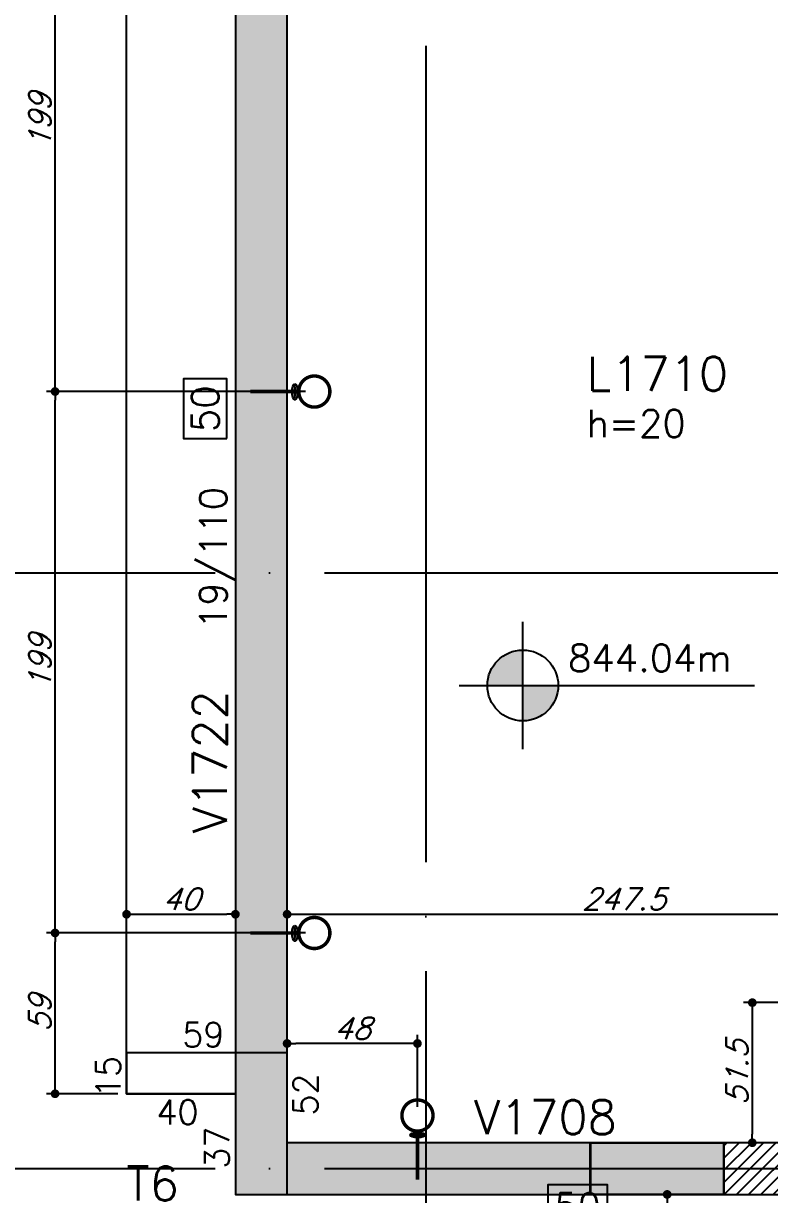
# Model space of a CAD drawing. Header units: millimetres. Extents: x -2368 to 4502, y -2283 to 2217.
# Drawn here: x -1237.9 to -963.7, y 645.5 to 1075.9 of the extents above; entities that cross this region are included whole.
import ezdxf
from ezdxf.enums import TextEntityAlignment as Align

# ---------------------------------------------------------------- set-up
doc = ezdxf.new("R2010")
doc.units = ezdxf.units.MM
doc.header["$LTSCALE"] = 50
doc.linetypes.add('EIXO', pattern=[6.800000000000001, 6, -0.4, 0, -0.4])
for name, color, linetype in [('F-COTAS', 106, 'Continuous'), ('F-COTAS ANCORAGEM', 106, 'Continuous'), ('F-DESNIVEL-1', 254, 'Continuous'), ('F-EIXO', 12, 'EIXO'), ('F-GANCHOS', 4, 'Continuous'), ('F-LAJES', 3, 'Continuous'), ('F-LAJES-DIM', 2, 'Continuous'), ('F-LAJES-NOME', 4, 'Continuous'), ('F-NÍVEL-PLANTA', 2, 'Continuous'), ('F-PILARES-DIM', 172, 'Continuous'), ('F-PILARES-HACH', 174, 'Continuous'), ('F-PILARES-M', 170, 'Continuous'), ('F-PILARES-NOME', 170, 'Continuous'), ('F-PILARES-V', 170, 'Continuous'), ('F-TEXTO', 6, 'Continuous'), ('F-VIGAS', 3, 'Continuous'), ('F-VIGAS-DIM', 2, 'Continuous'), ('F-VIGAS-NOME', 4, 'Continuous')]:
    doc.layers.add(name, color=color, linetype=linetype)
doc.styles.add('CP-TEXT-INCL', font='romans.shx', dxfattribs={"oblique": 20})
doc.styles.add('MCP', font='romans.shx')
doc.styles.add('ROMANS', font='romans.shx')
doc.dimstyles.new('CP-COTAS-50', dxfattribs={"dimscale": 0.64, "dimtxt": 12.5, "dimasz": 5, "dimexe": 5, "dimexo": 5, "dimgap": 2.5, "dimtad": 1, "dimdec": 1, "dimdsep": 46, "dimtxsty": 'CP-TEXT-INCL', "dimblk1": 'DOT', "dimblk2": 'DOT', "dimsah": 1, "dimcen": 9, "dimclrd": 256, "dimclre": 256, "dimclrt": 256, "dimadec": 0, "dimazin": 0, "dimtfac": 1, "dimtdec": 1, "dimtmove": 2, "dimatfit": 3, "dimldrblk": 'DOT', "dimfxl": 5, "dimtolj": 1, "dimarcsym": 0})

# ---------------------------------------------------------------- blocks, each defined once
blk = doc.blocks.new('*U5')
at = {"layer": 'F-VIGAS-DIM', "color": 1}
blk.add_lwpolyline([(0, 0), (22, 0), (22, 16), (0, 16)], close=True, dxfattribs=at)
at = {"layer": 'F-VIGAS-DIM', "style": 'MCP'}
blk.add_attdef('DIM', text='', height=10, dxfattribs=at).set_placement((11, 8), align=Align.MIDDLE_CENTER)
blk = doc.blocks.new('Nível - Planta')
at = {"layer": 'F-NÍVEL-PLANTA'}
h = blk.add_hatch(color=71, dxfattribs=at)
h.paths.add_polyline_path([(-3.5411238e-09, 2.699032e-10), (-3.5411238e-09, 0.260416666936873, 0.4142135623730814), (-0.2604166702080937, 2.699032e-10)])
h.paths.add_polyline_path([(0.2604166631253912, 2.699032e-10), (-3.5411238e-09, 2.699032e-10), (-3.5411238e-09, -0.2604166663970666, 0.4142135623730865)])
for p, q in [((-3.5411238e-09, -0.4687499997300968), (-3.5411238e-09, 0.4687500002699032)), ((-0.4687500035411238, 2.699032e-10), (1.703967649547388, 2.699032e-10))]:
    blk.add_line(p, q, dxfattribs=at)
blk.add_circle((-3.5411238e-09, 2.699032e-10), 0.2604166666666667, dxfattribs=at)
at = {"layer": 'F-TEXTO', "color": 3, "style": 'MCP'}
blk.add_attdef('NÍVEL', (0.3329048316645578, 0.1021140355576442), '', height=0.2, dxfattribs=at)
blk = doc.blocks.new('*U13')
at = {"layer": 'F-EIXO'}
blk.add_line((-2.7418032e-09, 0), (4857.496191245809, -3.359e-13), dxfattribs=at)
at = {"layer": 'F-TEXTO', "style": 'ROMANS'}
blk.add_attdef('EIXO', text='', height=17.5, dxfattribs=at).set_placement((-28.20719999999999, 0), align=Align.MIDDLE_CENTER)
blk = doc.blocks.new('*U21')
at = {"layer": 'F-EIXO'}
blk.add_line((0, 2.7418032e-09), (-3.218e-12, -2728.581274766744), dxfattribs=at)
at = {"layer": 'F-TEXTO', "style": 'ROMANS'}
blk.add_attdef('EIXO', text='', height=17.5, rotation=359.9999999999999, dxfattribs=at).set_placement((3.13e-14, 28.20719999999999), align=Align.MIDDLE_CENTER)
blk = doc.blocks.new('_DOT')
at = {"color": 0, "linetype": 'ByBlock'}
blk.add_line((-0.5, 0), (-1, 0), dxfattribs=at)
at = {"color": 0, "linetype": 'ByBlock', "const_width": 0.5}
blk.add_lwpolyline([(-0.25, 0, 1), (0.25, 0, 1)], format="xyb", close=True, dxfattribs=at)
blk = doc.blocks.new('*D56')
at = {"layer": 'DEFPOINTS', "color": 0, "transparency": 16777216}
for p in [(-1200, 748.4732391664884), (-1160, 748.4732391664884), (-1160, 748.4732391664884)]:
    blk.add_point(p, dxfattribs=at)
at = {"layer": 'F-COTAS', "lineweight": -2, "transparency": 16777216}
blk.add_line((-1196.8, 748.4732391664884), (-1163.2, 748.4732391664884), dxfattribs=at)
at = {"layer": 'F-COTAS', "lineweight": -2, "transparency": 16777216, "xscale": 3.2, "yscale": 3.2, "zscale": 3.2, "rotation": 180}
blk.add_blockref('_DOT', (-1200, 748.4732391664884), dxfattribs=at)
at = {"layer": 'F-COTAS', "lineweight": -2, "transparency": 16777216, "xscale": 3.2, "yscale": 3.2, "zscale": 3.2}
blk.add_blockref('_DOT', (-1160, 748.4732391664884), dxfattribs=at)
at = {"layer": 'F-COTAS', "transparency": 16777216, "insert": (-1180, 754.0732391664884), "char_height": 8, "attachment_point": 5, "style": 'CP-TEXT-INCL'}
blk.add_mtext('\\A1;40', dxfattribs=at)
blk = doc.blocks.new('*D57')
at = {"layer": 'DEFPOINTS', "color": 0, "transparency": 16777216}
for p in [(-1141, 748.4732391664884), (-893.5, 748.4732391664884), (-893.5, 748.4732391664884)]:
    blk.add_point(p, dxfattribs=at)
at = {"layer": 'F-COTAS', "lineweight": -2, "transparency": 16777216}
blk.add_line((-1137.8, 748.4732391664884), (-896.7, 748.4732391664884), dxfattribs=at)
at = {"layer": 'F-COTAS', "lineweight": -2, "transparency": 16777216, "xscale": 3.2, "yscale": 3.2, "zscale": 3.2, "rotation": 180}
blk.add_blockref('_DOT', (-1141, 748.4732391664884), dxfattribs=at)
at = {"layer": 'F-COTAS', "lineweight": -2, "transparency": 16777216, "xscale": 3.2, "yscale": 3.2, "zscale": 3.2}
blk.add_blockref('_DOT', (-893.5, 748.4732391664884), dxfattribs=at)
at = {"layer": 'F-COTAS', "transparency": 16777216, "insert": (-1017.25, 754.0732391664884), "char_height": 8, "attachment_point": 5, "style": 'CP-TEXT-INCL'}
blk.add_mtext('\\A1;247.5', dxfattribs=at)
blk = doc.blocks.new('*D145')
at = {"layer": 'DEFPOINTS', "color": 0, "transparency": 16777216}
for p in [(-980.5, 645.5000000000009), (-849.5, 627.5314984011832), (-849.5, 579.3069353274914)]:
    blk.add_point(p, dxfattribs=at)
at = {"layer": 'F-COTAS', "lineweight": -2, "transparency": 16777216}
for p, q in [((-980.5, 642.3000000000009), (-980.5, 576.1069353274913)), ((-849.5, 624.3314984011831), (-849.5, 576.1069353274913)), ((-977.3, 579.3069353274914), (-852.7, 579.3069353274914))]:
    blk.add_line(p, q, dxfattribs=at)
at = {"layer": 'F-COTAS', "lineweight": -2, "transparency": 16777216, "xscale": 3.2, "yscale": 3.2, "zscale": 3.2, "rotation": 180}
blk.add_blockref('_DOT', (-980.5, 579.3069353274914), dxfattribs=at)
at = {"layer": 'F-COTAS', "lineweight": -2, "transparency": 16777216, "xscale": 3.2, "yscale": 3.2, "zscale": 3.2}
blk.add_blockref('_DOT', (-849.5, 579.3069353274914), dxfattribs=at)
at = {"layer": 'F-COTAS', "transparency": 16777216, "insert": (-915, 584.9069353274914), "char_height": 8, "attachment_point": 5, "style": 'CP-TEXT-INCL'}
blk.add_mtext('\\A1;131', dxfattribs=at)
blk = doc.blocks.new('*D146')
at = {"layer": 'DEFPOINTS', "color": 0, "transparency": 16777216}
for p in [(-946.5000000000005, 716.0000000000011), (-970.050841099322, 664.5000000000011), (-946.5000000000005, 664.5000000000011)]:
    blk.add_point(p, dxfattribs=at)
at = {"layer": 'F-COTAS', "lineweight": -2, "transparency": 16777216}
for p, q in [((-949.7000000000005, 716.0000000000011), (-973.2508410993221, 716.0000000000011)), ((-970.050841099322, 712.8000000000011), (-970.050841099322, 667.7000000000012)), ((-949.7000000000005, 664.5000000000011), (-973.2508410993221, 664.5000000000011))]:
    blk.add_line(p, q, dxfattribs=at)
at = {"layer": 'F-COTAS', "lineweight": -2, "transparency": 16777216, "xscale": 3.2, "yscale": 3.2, "zscale": 3.2}
for p, rotation in [((-970.050841099322, 716.0000000000011), 90), ((-970.050841099322, 664.5000000000011), 270)]:
    blk.add_blockref('_DOT', p, dxfattribs=dict(at, rotation=rotation))
at = {"layer": 'F-COTAS', "transparency": 16777216, "insert": (-975.6508410993217, 690.2500000000014), "char_height": 8, "attachment_point": 5, "rotation": 90, "style": 'CP-TEXT-INCL'}
blk.add_mtext('\\A1;51.5', dxfattribs=at)
blk = doc.blocks.new('*D242')
at = {"layer": 'DEFPOINTS', "color": 0, "transparency": 16777216}
for p in [(-1720.010944133254, 1437.999999999997), (-1200.000000000001, 1437.999999999997), (-1389.000000000001, -579.0000000000039)]:
    blk.add_point(p, dxfattribs=at)
at = {"layer": 'F-COTAS', "lineweight": -2, "transparency": 16777216}
for p, q in [((-1203.200000000001, 1437.999999999997), (-1723.210944133254, 1437.999999999997)), ((-1720.010944133253, -575.8000000000038), (-1720.010944133254, 1434.799999999997)), ((-1392.200000000001, -579.0000000000039), (-1723.210944133253, -579.0000000000039))]:
    blk.add_line(p, q, dxfattribs=at)
at = {"layer": 'F-COTAS', "lineweight": -2, "transparency": 16777216, "xscale": 3.2, "yscale": 3.2, "zscale": 3.2}
for p, rotation in [((-1720.010944133254, 1437.999999999997), 90), ((-1720.010944133253, -579.0000000000039), 270)]:
    blk.add_blockref('_DOT', p, dxfattribs=dict(at, rotation=rotation))
at = {"layer": 'F-COTAS', "transparency": 16777216, "insert": (-1725.610944133253, 429.4999999999968), "char_height": 8, "attachment_point": 5, "rotation": 90, "style": 'CP-TEXT-INCL'}
blk.add_mtext('\\A1;2017', dxfattribs=at)
blk = doc.blocks.new('PB-ANC_VISTA')
at = {"layer": 'F-GANCHOS'}
h = blk.add_hatch(color=256, dxfattribs=at)
edge = h.paths.add_edge_path()
edge.add_ellipse((6e-16, 0.0048830245915769), major_axis=(-0.01421336150182099, -3.120004786569837e-19), ratio=0.3435517059740818, start_angle=169.9854711377853, end_angle=230.0718363791049, ccw=False)
edge.add_spline(control_points=[(0.0126411946264296, 0.0026507355898707), (0.0117836666351753, 0.0034977113826949), (0.0109235915734792, 0.0039115806897621), (0.0093897453098765, 0.0045800413220854), (0.0088917317493861, 0.004771264863457), (0.00844322111532, 0.0049148756847558)], knot_values=[3.709013167034158, 3.709013167034158, 3.709013167034158, 3.709013167034158, 3.826961586062067, 3.826961586062067, 3.97553574084114, 3.97553574084114, 3.97553574084114, 3.97553574084114], degree=3, periodic=0)
edge.add_spline(control_points=[(0.00844322111532, 0.0049148756847558), (0.0083065325986894, 0.0049586426517908), (0.008174441875384, 0.0049979873863959), (0.0074551450821537, 0.0052024241318417), (0.0068011675991426, 0.0053559201005669), (0.0053938353896917, 0.0056186906011362), (0.0046375756201758, 0.0057289091774828), (0.0024801167687543, 0.0059615465690695), (0.0010176398505263, 0.0060297301580249), (-0.0018925544736953, 0.0059958232139774), (-0.0033338921458357, 0.0058939194305617), (-0.0059905030007382, 0.0055370185298329), (-0.0072042031272144, 0.0052829976915723), (-0.0082807892744307, 0.0049655836600868), (-0.0083633124109115, 0.0049405171288458), (-0.0084441614919978, 0.0049152445835057)], knot_values=[3.97553574084114, 3.97553574084114, 3.97553574084114, 3.97553574084114, 4.020815337987658, 4.020815337987658, 4.214669089913252, 4.214669089913252, 4.408522841838845, 4.408522841838845, 4.746247592597542, 4.746247592597542, 5.083972343356238, 5.083972343356238, 5.421697094114933, 5.421697094114933, 5.450325100072223, 5.450325100072223, 5.450325100072223, 5.450325100072223], degree=3, periodic=0)
edge.add_spline(control_points=[(-0.0084441614919978, 0.0049152445835057), (-0.0089742918104616, 0.0047495315991454), (-0.0094324465887081, 0.0045749610966004), (-0.0100519189022861, 0.0042920902743595), (-0.0108929761772554, 0.0039694803047859), (-0.0119447732527078, 0.0031496170486344), (-0.0123152978400685, 0.0027872802728985), (-0.0125246966004925, 0.0025745304371867)], knot_values=[5.450325100072223, 5.450325100072223, 5.450325100072223, 5.450325100072223, 5.638039959797232, 5.638039959797232, 5.767465110611607, 5.767465110611607, 5.833240140130968, 5.833240140130968, 5.833240140130968, 5.833240140130968], degree=3, periodic=0)
edge.add_ellipse((6e-16, 0.0048830245915769), major_axis=(-0.01421336150182099, -3.120004786569837e-19), ratio=0.3435517059740818, start_angle=309.92816362089536, end_angle=370.4432854846646, ccw=False)
edge.add_arc((6e-16, 0.0405780776660982), 0.03125, 262.7794690504405, 270)
edge.add_arc((6e-16, 0.0405780776660982), 0.03125, 269.9999999999999, 277.2205309495595)
edge = h.paths.add_edge_path()
edge.add_spline(control_points=[(-0.008444161491999, 0.0049152445835057), (-0.0080896013874439, 0.0048128651922616), (-0.0077131407423377, 0.0047155209044717), (-0.0061896235295574, 0.0043670912943253), (-0.0049068458137071, 0.0041640198058826), (-0.002203315667312, 0.0039075447027994), (-0.0007792708777105, 0.0038529050640454), (0.002289224370191, 0.0039017992646222), (0.0039288441559336, 0.0040381435683798), (0.006529808610797, 0.0044367743233465), (0.0075545950060024, 0.004658775315554), (0.0084432211152882, 0.0049148756847671)], knot_values=[0.8725780497572831, 0.8725780497572831, 0.8725780497572831, 0.8725780497572831, 0.9834970374127924, 0.9834970374127924, 1.300772689340089, 1.300772689340089, 1.618048341267386, 1.618048341267386, 1.99102600461988, 1.99102600461988, 2.268927333036337, 2.268927333036337, 2.268927333036337, 2.268927333036337], degree=3, periodic=0)
edge.add_spline(control_points=[(0.00844322111532, 0.0049148756847558), (0.0088917317493861, 0.004771264863457), (0.0093897453098765, 0.0045800413220854), (0.0109235915734792, 0.0039115806897621), (0.0117836666351753, 0.0034977113826949), (0.0126411946264296, 0.0026507355898707)], knot_values=[3.709013167034158, 3.709013167034158, 3.709013167034158, 3.709013167034158, 3.857587321813232, 3.857587321813232, 3.97553574084114, 3.97553574084114, 3.97553574084114, 3.97553574084114], degree=3, periodic=0)
edge.add_ellipse((6e-16, 0.0048830245915769), major_axis=(-0.01421336150182099, -3.120004786569837e-19), ratio=0.3435517059740818, start_angle=10.443285484664614, end_angle=169.9854711377853, ccw=False)
edge.add_spline(control_points=[(-0.0125246966004925, 0.0025745304371867), (-0.0123152978400685, 0.0027872802728985), (-0.0119447732527078, 0.0031496170486344), (-0.0108929761772554, 0.0039694803047859), (-0.0100519189022861, 0.0042920902743595), (-0.0094324465887081, 0.0045749610966004), (-0.0089742918104616, 0.0047495315991454), (-0.0084441614919978, 0.0049152445835057)], knot_values=[5.450325100072223, 5.450325100072223, 5.450325100072223, 5.450325100072223, 5.516100129591587, 5.516100129591587, 5.645525280405959, 5.645525280405959, 5.833240140130968, 5.833240140130968, 5.833240140130968, 5.833240140130968], degree=3, periodic=0)
blk.add_line((0.0031250000000006, 0.0093280776660981), (-0.0031249999999994, 0.0093280776660981), dxfattribs=at)
at = {"layer": 'F-GANCHOS', "const_width": 0.00625}
blk.add_lwpolyline([(-0.0005004029764398, 0.0120867550369371, -1), (-0.0005004029764399, 0.0683367550369371, -1)], format="xyb", close=True, dxfattribs=at)
blk.add_lwpolyline([(-0.0005004029764398, -0.0756857030922788), (-0.0005004029764398, 0.009763021992876)], dxfattribs=at)
at = {"layer": 'F-GANCHOS'}
blk.add_ellipse((6e-16, 0.0048830245915769), major_axis=(-0.01421336150182071, 1.799187999521343e-15), ratio=0.3435517059740886, dxfattribs=at)
for points, knots in [([(0.0126411946264296, 0.0026507355898707), (0.0117836666351753, 0.0034977113826949), (0.0109235915734792, 0.0039115806897621), (0.0091291597245408, 0.0046936062922419), (0.0086213427928187, 0.0048709703192321), (0.0074551450821537, 0.0052024241318417), (0.0068011675991426, 0.0053559201005669), (0.0053938353896917, 0.0056186906011362), (0.0046375756201758, 0.0057289091774828), (0.0024801167687543, 0.0059615465690695), (0.0010176398505263, 0.0060297301580249), (-0.0018925544736953, 0.0059958232139774), (-0.0033338921458357, 0.0058939194305617), (-0.0059905030007382, 0.0055370185298329), (-0.0072042031272144, 0.0052829976915723), (-0.0088324194011369, 0.0048029444297208), (-0.009376527258147, 0.0046004956470029), (-0.0100519189022861, 0.0042920902743595), (-0.0108929761772554, 0.0039694803047859), (-0.0119447732527078, 0.0031496170486344), (-0.0123152978400685, 0.0027872802728985), (-0.0125246966004925, 0.0025745304371867)], [3.709013167034158, 3.709013167034158, 3.709013167034158, 3.709013167034158, 3.826961586062067, 3.826961586062067, 4.020815337987658, 4.020815337987658, 4.214669089913252, 4.214669089913252, 4.408522841838845, 4.408522841838845, 4.746247592597542, 4.746247592597542, 5.083972343356238, 5.083972343356238, 5.421697094114933, 5.421697094114933, 5.638039959797232, 5.638039959797232, 5.767465110611607, 5.767465110611607, 5.833240140130968, 5.833240140130968, 5.833240140130968, 5.833240140130968]), ([(-0.008444161491999, 0.0049152445835057), (-0.0080896013874439, 0.0048128651922616), (-0.0077131407423377, 0.0047155209044717), (-0.0061896235295574, 0.0043670912943253), (-0.0049068458137071, 0.0041640198058826), (-0.002203315667312, 0.0039075447027994), (-0.0007792708777105, 0.0038529050640454), (0.002289224370191, 0.0039017992646222), (0.0039288441559336, 0.0040381435683798), (0.006529808610797, 0.0044367743233465), (0.0075545950060024, 0.004658775315554), (0.0084432211152882, 0.0049148756847671)], [0.8725780497572831, 0.8725780497572831, 0.8725780497572831, 0.8725780497572831, 0.9834970374127924, 0.9834970374127924, 1.300772689340089, 1.300772689340089, 1.618048341267386, 1.618048341267386, 1.99102600461988, 1.99102600461988, 2.268927333036337, 2.268927333036337, 2.268927333036337, 2.268927333036337])]:
    blk.add_open_spline(points, degree=3, knots=knots, dxfattribs=at)
blk = doc.blocks.new('*U461')
at = {"layer": 'F-GANCHOS', "xscale": 203.1746031736276, "yscale": 203.1746031736276, "zscale": 203.1746031736276}
blk.add_blockref('PB-ANC_VISTA', (6.247613630259821, 70.0150548009268), dxfattribs=at)
blk = doc.blocks.new('*U462')
at = {"layer": 'F-GANCHOS', "xscale": 203.1746031736276, "yscale": 203.1746031736276, "zscale": 203.1746031736276}
blk.add_blockref('PB-ANC_VISTA', (6.247613630259785, 160.4757195538785), dxfattribs=at)
blk = doc.blocks.new('*D511')
at = {"layer": 'DEFPOINTS', "color": 0, "transparency": 16777216}
for p in [(-1005.049999999998, 645.5000000000011), (-1001.33809656921, 645.5000000000011), (-820.5000000000005, 539.9999999998869)]:
    blk.add_point(p, dxfattribs=at)
at = {"layer": 'F-COTAS ANCORAGEM', "lineweight": -2, "transparency": 16777216}
for p, q in [((-1001.849999999998, 645.5000000000011), (-998.1380965692099, 645.5000000000011)), ((-1001.33809656921, 543.1999999998869), (-1001.33809656921, 642.3000000000011)), ((-823.7000000000005, 539.9999999998869), (-1004.53809656921, 539.9999999998869))]:
    blk.add_line(p, q, dxfattribs=at)
at = {"layer": 'F-COTAS ANCORAGEM', "lineweight": -2, "transparency": 16777216, "xscale": 3.2, "yscale": 3.2, "zscale": 3.2}
for p, rotation in [((-1001.33809656921, 645.5000000000011), 90), ((-1001.33809656921, 539.9999999998869), 270)]:
    blk.add_blockref('_DOT', p, dxfattribs=dict(at, rotation=rotation))
at = {"layer": 'F-COTAS ANCORAGEM', "transparency": 16777216, "insert": (-1006.93809656921, 592.7499999999442), "char_height": 8, "attachment_point": 5, "rotation": 90, "style": 'CP-TEXT-INCL'}
blk.add_mtext('\\A1;106', dxfattribs=at)
blk = doc.blocks.new('*D512')
at = {"layer": 'DEFPOINTS', "color": 0, "transparency": 16777216}
for p in [(-1140.999999999996, 700.9852394773261), (-1140.999999999996, 700.9852394773261), (-1093.101669176222, 674.4999999999995)]:
    blk.add_point(p, dxfattribs=at)
at = {"layer": 'F-COTAS ANCORAGEM', "lineweight": -2, "transparency": 16777216}
for p, q in [((-1093.101669176222, 677.6999999999996), (-1093.101669176222, 704.1852394773261)), ((-1096.301669176222, 700.9852394773261), (-1137.799999999996, 700.9852394773261))]:
    blk.add_line(p, q, dxfattribs=at)
at = {"layer": 'F-COTAS ANCORAGEM', "lineweight": -2, "transparency": 16777216, "xscale": 3.2, "yscale": 3.2, "zscale": 3.2, "rotation": 180}
blk.add_blockref('_DOT', (-1140.999999999996, 700.9852394773261), dxfattribs=at)
at = {"layer": 'F-COTAS ANCORAGEM', "lineweight": -2, "transparency": 16777216, "xscale": 3.2, "yscale": 3.2, "zscale": 3.2}
blk.add_blockref('_DOT', (-1093.101669176222, 700.9852394773261), dxfattribs=at)
at = {"layer": 'F-COTAS ANCORAGEM', "transparency": 16777216, "insert": (-1117.050834588109, 706.5852394773261), "char_height": 8, "attachment_point": 5, "style": 'CP-TEXT-INCL'}
blk.add_mtext('\\A1;48', dxfattribs=at)
blk = doc.blocks.new('*D513')
at = {"layer": 'DEFPOINTS', "color": 0, "transparency": 16777216}
for p in [(-1226.274460292307, 741.6016691761594), (-1130.999999999997, 741.6016691761594), (-1200.000000000001, 682.5000000000002)]:
    blk.add_point(p, dxfattribs=at)
at = {"layer": 'F-COTAS ANCORAGEM', "lineweight": -2, "transparency": 16777216}
for p, q in [((-1134.199999999997, 741.6016691761594), (-1229.474460292307, 741.6016691761594)), ((-1226.274460292307, 685.7000000000003), (-1226.274460292307, 738.4016691761593)), ((-1203.200000000001, 682.5000000000002), (-1229.474460292307, 682.5000000000002))]:
    blk.add_line(p, q, dxfattribs=at)
at = {"layer": 'F-COTAS ANCORAGEM', "lineweight": -2, "transparency": 16777216, "xscale": 3.2, "yscale": 3.2, "zscale": 3.2}
for p, rotation in [((-1226.274460292307, 741.6016691761594), 90), ((-1226.274460292307, 682.5000000000002), 270)]:
    blk.add_blockref('_DOT', p, dxfattribs=dict(at, rotation=rotation))
at = {"layer": 'F-COTAS ANCORAGEM', "transparency": 16777216, "insert": (-1231.874460292306, 712.05083458808), "char_height": 8, "attachment_point": 5, "rotation": 90, "style": 'CP-TEXT-INCL'}
blk.add_mtext('\\A1;59', dxfattribs=at)
blk = doc.blocks.new('*D514')
at = {"layer": 'DEFPOINTS', "color": 0, "transparency": 16777216}
for p in [(-1226.274460292308, 940.6016691761596), (-1130.999999999997, 940.6016691761596), (-1130.999999999997, 741.6016691761594)]:
    blk.add_point(p, dxfattribs=at)
at = {"layer": 'F-COTAS ANCORAGEM', "lineweight": -2, "transparency": 16777216}
for p, q in [((-1134.199999999997, 940.6016691761596), (-1229.474460292308, 940.6016691761596)), ((-1226.274460292308, 744.8016691761594), (-1226.274460292308, 937.4016691761595)), ((-1134.199999999997, 741.6016691761594), (-1229.474460292308, 741.6016691761594))]:
    blk.add_line(p, q, dxfattribs=at)
at = {"layer": 'F-COTAS ANCORAGEM', "lineweight": -2, "transparency": 16777216, "xscale": 3.2, "yscale": 3.2, "zscale": 3.2}
for p, rotation in [((-1226.274460292308, 940.6016691761596), 90), ((-1226.274460292308, 741.6016691761594), 270)]:
    blk.add_blockref('_DOT', p, dxfattribs=dict(at, rotation=rotation))
at = {"layer": 'F-COTAS ANCORAGEM', "transparency": 16777216, "insert": (-1231.874460292307, 841.1016691761596), "char_height": 8, "attachment_point": 5, "rotation": 90, "style": 'CP-TEXT-INCL'}
blk.add_mtext('\\A1;199', dxfattribs=at)
blk = doc.blocks.new('*D515')
at = {"layer": 'DEFPOINTS', "color": 0, "transparency": 16777216}
for p in [(-1226.274460292309, 1139.60166917616), (-1130.999999999997, 1139.60166917616), (-1130.999999999997, 940.6016691761596)]:
    blk.add_point(p, dxfattribs=at)
at = {"layer": 'F-COTAS ANCORAGEM', "lineweight": -2, "transparency": 16777216}
for p, q in [((-1134.199999999997, 1139.60166917616), (-1229.474460292309, 1139.60166917616)), ((-1226.274460292309, 943.8016691761596), (-1226.274460292309, 1136.40166917616)), ((-1134.199999999997, 940.6016691761596), (-1229.474460292309, 940.6016691761596))]:
    blk.add_line(p, q, dxfattribs=at)
at = {"layer": 'F-COTAS ANCORAGEM', "lineweight": -2, "transparency": 16777216, "xscale": 3.2, "yscale": 3.2, "zscale": 3.2}
for p, rotation in [((-1226.274460292309, 1139.60166917616), 90), ((-1226.274460292309, 940.6016691761596), 270)]:
    blk.add_blockref('_DOT', p, dxfattribs=dict(at, rotation=rotation))
at = {"layer": 'F-COTAS ANCORAGEM', "transparency": 16777216, "insert": (-1231.874460292308, 1040.10166917616), "char_height": 8, "attachment_point": 5, "rotation": 90, "style": 'CP-TEXT-INCL'}
blk.add_mtext('\\A1;199', dxfattribs=at)

msp = doc.modelspace()

# ---------------------------------------------------------------- hatches: boundary and pattern name
at = {"layer": 'F-DESNIVEL-1'}
for points in [[(-1160, 645.5000000000009), (-1141, 645.5000000000009), (-1141, 697.5), (-1160, 697.5)], [(-1029.599999999995, 664.5000000000009), (-980.5, 664.5000000000009), (-980.5, 645.5000000000009), (-1029.599999999995, 645.5000000000009)]]:
    msp.add_hatch(color=256, dxfattribs=at).paths.add_polyline_path(points)
at = {"layer": 'F-PILARES-HACH', "linetype": 'Continuous'}
h = msp.add_hatch(dxfattribs=at)
h.set_pattern_fill('ANSI31', color=256, style=0)
h.set_pattern_definition([(45, (0, 10000), (-2.245064030267288, 2.245064030267288), [])])
h.paths.add_polyline_path([(-980.5, 645.5000000000009), (-874.5, 645.5000000000009), (-874.5, 664.5000000000009), (-980.5, 664.5000000000009)], flags=16)

# ---------------------------------------------------------------- linework, layer by layer
at = {"layer": 'F-DESNIVEL-1'}
for points in [[(-1160, 645.5000000000009), (-1141, 645.5000000000009), (-1141, 697.5), (-1160, 697.5)], [(-1029.599999999995, 664.5000000000009), (-980.5, 664.5000000000009), (-980.5, 645.5000000000009), (-1029.599999999995, 645.5000000000009)]]:
    msp.add_lwpolyline(points, close=True, dxfattribs=at)
at = {"layer": 'F-DESNIVEL-1', "linetype": 'Continuous'}
for points in [[(-1140.999999999996, 1315), (-1159.999999999996, 1315), (-1159.999999999996, 697.6000000000022)], [(-1140.999999999996, 1315), (-1159.999999999996, 697.6000000000022), (-1140.999999999996, 697.6000000000022)], [(-1140.999999999996, 1315), (-1140.999999999996, 697.6000000000022), (-1140.999999999996, 1315)], [(-1140.899999999998, 664.5), (-1140.899999999998, 645.5), (-1029.599999999995, 645.5)], [(-1140.899999999998, 664.5), (-1029.599999999995, 645.5), (-1029.599999999995, 664.5)], [(-1140.899999999998, 664.5), (-1029.599999999995, 664.5), (-1140.899999999998, 664.5)]]:
    msp.add_solid(points, dxfattribs=at)
at = {"layer": 'F-LAJES', "linetype": 'Continuous'}
for p, q in [((-1200, 682.5000000000009), (-1200, 1438.000000000001)), ((-1160, 682.5000000000009), (-1200, 682.5000000000009))]:
    msp.add_line(p, q, dxfattribs=at)
at = {"layer": 'F-PILARES-M', "linetype": 'Continuous'}
for points in [[(-1141, 697.5), (-1200, 697.5), (-1200, 682.5), (-1160, 682.5), (-1160, 645.5), (-1141, 645.5), (-1141, 697.5)], [(-980.5, 664.5000000000009), (-1029.5, 664.5000000000009), (-1029.5, 645.5000000000009), (-980.5, 645.5000000000009), (-980.5, 664.5000000000009)]]:
    msp.add_lwpolyline(points, dxfattribs=at)
at = {"layer": 'F-PILARES-V', "linetype": 'Continuous'}
msp.add_lwpolyline([(-980.5, 645.5000000000009), (-874.5, 645.5000000000009), (-874.5, 664.5000000000009), (-980.5, 664.5000000000009), (-980.5, 645.5000000000009)], dxfattribs=at)
at = {"layer": 'F-VIGAS'}
for points in [[(-1160, 1398.000000000001), (-1160, 697.5000000000009)], [(-1141, 697.5000000000009), (-1141, 1379.000000000001)], [(-1029.5, 664.5000000000009), (-1141, 664.5000000000009)], [(-1141, 645.5000000000009), (-1029.5, 645.5000000000009)]]:
    msp.add_lwpolyline(points, dxfattribs=at)

# ---------------------------------------------------------------- block references
at = {"layer": 'F-COTAS', "rotation": 270}
for p in [(-1299.64572692642, 946.7476136302539), (-1299.64572692642, 747.7476136302539)]:
    msp.add_blockref('*U462', p, dxfattribs=at)
at = {"layer": 'F-COTAS'}
msp.add_blockref('*U461', (-1099.247613630316, 596.314937826528), dxfattribs=at)
at = {"layer": 'F-EIXO', "linetype": 'Continuous'}
for name, p in [('*U21', (-1090, 1747.819934502514)), ('*U13', (-1807.51685879624, 874.0000000000027)), ('*U13', (-1807.51685879624, 655.0000000000027))]:
    msp.add_blockref(name, p, dxfattribs=at)
at = {"layer": 'F-NÍVEL-PLANTA', "linetype": 'Continuous', "xscale": 50, "yscale": 50, "zscale": 50}
msp.add_blockref('Nível - Planta', (-1054.3919, 832.5619000000015), dxfattribs=at).add_auto_attribs({'NÍVEL': '844.04m'})
at = {"layer": 'F-VIGAS-DIM', "linetype": 'Continuous', "rotation": 90}
msp.add_blockref('*U5', (-1163.125, 923.2869447377752), dxfattribs=at).add_auto_attribs({'DIM': '50'})
at = {"layer": 'F-VIGAS-DIM', "linetype": 'Continuous'}
msp.add_blockref('*U5', (-1045.25, 633.0000000000009), dxfattribs=at).add_auto_attribs({'DIM': '50'})

# ---------------------------------------------------------------- texts
at = {"layer": 'F-LAJES-DIM', "linetype": 'Continuous', "style": 'MCP'}
msp.add_text('h=20', height=10, dxfattribs=at).set_placement((-1030.925077, 923.8808530000015))
at = {"layer": 'F-LAJES-NOME', "linetype": 'Continuous', "style": 'MCP'}
msp.add_text('L1710', height=12.5, dxfattribs=at).set_placement((-1030.925077, 940.8808530000015))
at = {"layer": 'F-PILARES-DIM', "linetype": 'Continuous', "style": 'MCP'}
for s, p in [('59', (-1179.5, 699.75)), ('40', (-1189, 671.25))]:
    msp.add_text(s, height=9, dxfattribs=at).set_placement(p)
for s, p in [('15', (-1202.25, 681)), ('52', (-1129.75, 674.5202280469275)), ('37', (-1162.25, 655))]:
    msp.add_text(s, height=9, rotation=90, dxfattribs=at).set_placement(p)
at = {"layer": 'F-PILARES-NOME', "linetype": 'Continuous', "style": 'MCP'}
msp.add_text('T6', height=12.5, dxfattribs=at).set_placement((-1200.073058, 643.2153450000001))
at = {"layer": 'F-VIGAS-DIM', "linetype": 'Continuous', "style": 'MCP'}
msp.add_text('19/110', height=10, rotation=90, dxfattribs=at).set_placement((-1163.125, 853.2869447377752))
at = {"layer": 'F-VIGAS-NOME', "linetype": 'Continuous', "style": 'MCP'}
msp.add_text('V1722', height=12.5, rotation=90, dxfattribs=at).set_placement((-1163.125, 778.2869447377752))
msp.add_text('V1708', height=12.5, dxfattribs=at).set_placement((-1072.341400379649, 667.6250000000009))

# ---------------------------------------------------------------- dimensions: what is measured, and where the dimension line sits
at = {"layer": 'F-COTAS'}
for base, p1, p2, angle, picture, middle in [((-1720.010944133254, 1437.999999999997), (-1389, -579.0000000000036), (-1200, 1437.999999999996), 90, '*D242', (-1725.610944133253, 429.4999999999968)), ((-893.5, 748.4732391664884), (-1141, 748.4732391664884), (-893.5, 748.4732391664884), 180, '*D57', (-1017.25, 754.0732391664884)), ((-970.050841099322, 664.5000000000011), (-946.5, 716.0000000000009), (-946.5, 664.5000000000009), 90, '*D146', (-975.6508410993217, 690.2500000000014))]:
    dim = msp.add_linear_dim(base=base, p1=p1, p2=p2, angle=angle, dimstyle='CP-COTAS-50', dxfattribs=at)
    dim.commit()
    dim.dimension.update_dxf_attribs({"geometry": picture, "text_midpoint": middle})
dim = msp.add_aligned_dim(p1=(-1200, 748.4732391664884), p2=(-1160, 748.4732391664884), distance=0, dimstyle='CP-COTAS-50', dxfattribs=at)
dim.commit()
dim.dimension.update_dxf_attribs({"geometry": '*D56', "text_midpoint": (-1180, 754.0732391664884)})
dim = msp.add_linear_dim(base=(-849.5, 579.3069353274914), p1=(-980.5, 645.5000000000009), p2=(-849.5, 627.5314984011832), dimstyle='CP-COTAS-50', dxfattribs=at)
dim.commit()
dim.dimension.update_dxf_attribs({"geometry": '*D145', "text_midpoint": (-915, 584.9069353274914)})
at = {"layer": 'F-COTAS ANCORAGEM'}
for base, p1, p2, picture, middle in [((-1226.274460292309, 1139.60166917616), (-1130.999999999996, 940.6016691761591), (-1130.999999999996, 1139.601669176159), '*D515', (-1231.874460292308, 1040.10166917616)), ((-1226.274460292308, 940.6016691761596), (-1130.999999999996, 741.6016691761591), (-1130.999999999996, 940.6016691761591), '*D514', (-1231.874460292307, 841.1016691761596)), ((-1226.274460292307, 741.6016691761594), (-1200, 682.5), (-1130.999999999996, 741.6016691761591), '*D513', (-1231.874460292306, 712.05083458808)), ((-1001.33809656921, 645.5000000000011), (-820.5, 539.9999999998867), (-1005.049999999998, 645.5000000000009), '*D511', (-1006.93809656921, 592.7499999999442))]:
    dim = msp.add_linear_dim(base=base, p1=p1, p2=p2, angle=90, dimstyle='CP-COTAS-50', override={"dimdec": 0, "dimfxl": 7.5}, dxfattribs=at)
    dim.commit()
    dim.dimension.update_dxf_attribs({"geometry": picture, "text_midpoint": middle})
dim = msp.add_linear_dim(base=(-1140.999999999996, 700.9852394773261), p1=(-1093.101669176222, 674.4999999999995), p2=(-1140.999999999996, 700.9852394773261), dimstyle='CP-COTAS-50', override={"dimdec": 0, "dimfxl": 7.5}, dxfattribs=at)
dim.commit()
dim.dimension.update_dxf_attribs({"geometry": '*D512', "text_midpoint": (-1117.050834588109, 706.5852394773261)})

doc.saveas('drawing.dxf')
